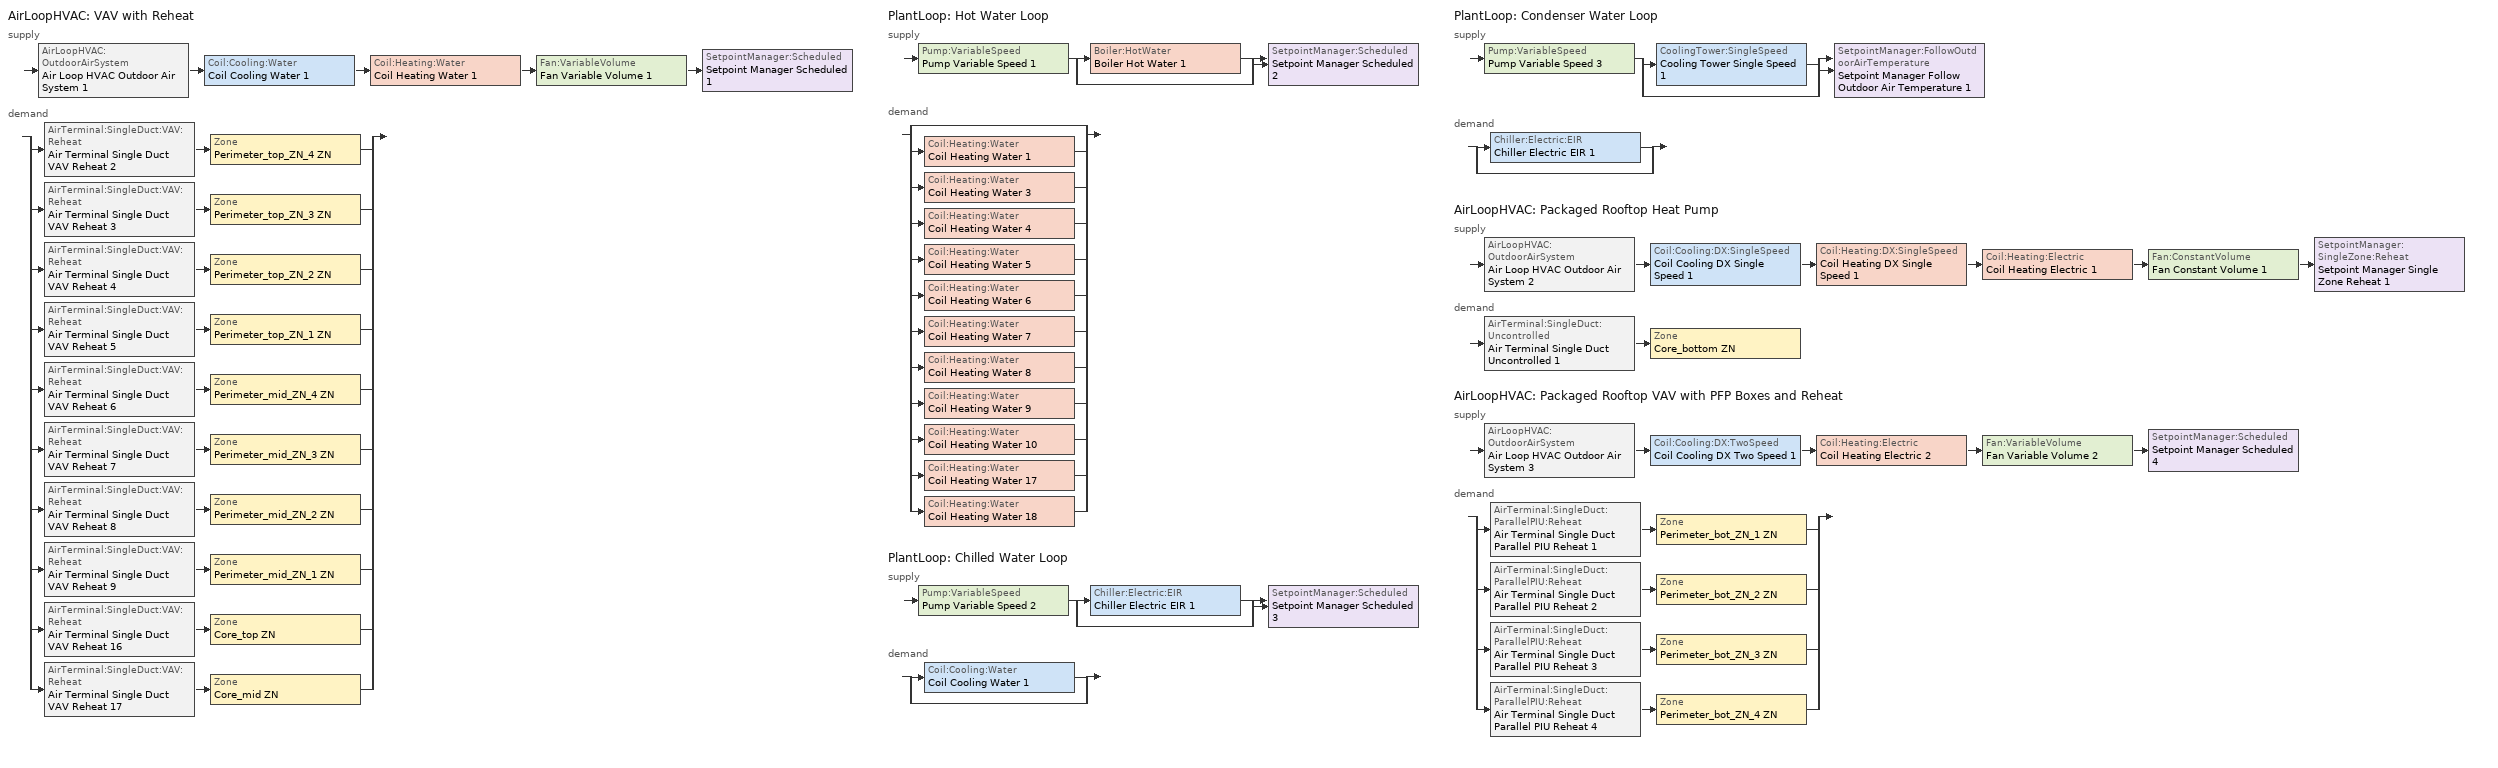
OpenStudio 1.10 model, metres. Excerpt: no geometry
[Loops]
AirLoopHVAC 'VAV with Reheat'
 supply: AirLoopHVAC:OutdoorAirSystem 'Air Loop HVAC Outdoor Air System 1' > Coil:Cooling:Water 'Coil Cooling Water 1' > Coil:Heating:Water 'Coil Heating Water 1' > Fan:VariableVolume 'Fan Variable Volume 1' > SetpointManager:Scheduled 'Setpoint Manager Scheduled 1'
 demand: split
  | AirTerminal:SingleDuct:VAV:Reheat 'Air Terminal Single Duct VAV Reheat 2' > Zone 'Perimeter_top_ZN_4 ZN'
  | AirTerminal:SingleDuct:VAV:Reheat 'Air Terminal Single Duct VAV Reheat 3' > Zone 'Perimeter_top_ZN_3 ZN'
  | AirTerminal:SingleDuct:VAV:Reheat 'Air Terminal Single Duct VAV Reheat 4' > Zone 'Perimeter_top_ZN_2 ZN'
  | AirTerminal:SingleDuct:VAV:Reheat 'Air Terminal Single Duct VAV Reheat 5' > Zone 'Perimeter_top_ZN_1 ZN'
  | AirTerminal:SingleDuct:VAV:Reheat 'Air Terminal Single Duct VAV Reheat 6' > Zone 'Perimeter_mid_ZN_4 ZN'
  | AirTerminal:SingleDuct:VAV:Reheat 'Air Terminal Single Duct VAV Reheat 7' > Zone 'Perimeter_mid_ZN_3 ZN'
  | AirTerminal:SingleDuct:VAV:Reheat 'Air Terminal Single Duct VAV Reheat 8' > Zone 'Perimeter_mid_ZN_2 ZN'
  | AirTerminal:SingleDuct:VAV:Reheat 'Air Terminal Single Duct VAV Reheat 9' > Zone 'Perimeter_mid_ZN_1 ZN'
  | AirTerminal:SingleDuct:VAV:Reheat 'Air Terminal Single Duct VAV Reheat 16' > Zone 'Core_top ZN'
  | AirTerminal:SingleDuct:VAV:Reheat 'Air Terminal Single Duct VAV Reheat 17' > Zone 'Core_mid ZN'
PlantLoop 'Hot Water Loop'
 supply: Pump:VariableSpeed 'Pump Variable Speed 1' > split
  | Boiler:HotWater 'Boiler Hot Water 1'
  | bypass
  join > SetpointManager:Scheduled 'Setpoint Manager Scheduled 2'
 demand: split
  | bypass
  | Coil:Heating:Water 'Coil Heating Water 1'
  | Coil:Heating:Water 'Coil Heating Water 3'
  | Coil:Heating:Water 'Coil Heating Water 4'
  | Coil:Heating:Water 'Coil Heating Water 5'
  | Coil:Heating:Water 'Coil Heating Water 6'
  | Coil:Heating:Water 'Coil Heating Water 7'
  | Coil:Heating:Water 'Coil Heating Water 8'
  | Coil:Heating:Water 'Coil Heating Water 9'
  | Coil:Heating:Water 'Coil Heating Water 10'
  | Coil:Heating:Water 'Coil Heating Water 17'
  | Coil:Heating:Water 'Coil Heating Water 18'
PlantLoop 'Chilled Water Loop'
 supply: Pump:VariableSpeed 'Pump Variable Speed 2' > split
  | Chiller:Electric:EIR 'Chiller Electric EIR 1'
  | bypass
  join > SetpointManager:Scheduled 'Setpoint Manager Scheduled 3'
 demand: split
  | Coil:Cooling:Water 'Coil Cooling Water 1'
  | bypass
PlantLoop 'Condenser Water Loop'
 supply: Pump:VariableSpeed 'Pump Variable Speed 3' > split
  | CoolingTower:SingleSpeed 'Cooling Tower Single Speed 1'
  | bypass
  join > SetpointManager:FollowOutdoorAirTemperature 'Setpoint Manager Follow Outdoor Air Temperature 1'
 demand: split
  | Chiller:Electric:EIR 'Chiller Electric EIR 1'
  | bypass
AirLoopHVAC 'Packaged Rooftop Heat Pump'
 supply: AirLoopHVAC:OutdoorAirSystem 'Air Loop HVAC Outdoor Air System 2' > Coil:Cooling:DX:SingleSpeed 'Coil Cooling DX Single Speed 1' > Coil:Heating:DX:SingleSpeed 'Coil Heating DX Single Speed 1' > Coil:Heating:Electric 'Coil Heating Electric 1' > Fan:ConstantVolume 'Fan Constant Volume 1' > SetpointManager:SingleZone:Reheat 'Setpoint Manager Single Zone Reheat 1'
 demand: AirTerminal:SingleDuct:Uncontrolled 'Air Terminal Single Duct Uncontrolled 1' > Zone 'Core_bottom ZN'
AirLoopHVAC 'Packaged Rooftop VAV with PFP Boxes and Reheat'
 supply: AirLoopHVAC:OutdoorAirSystem 'Air Loop HVAC Outdoor Air System 3' > Coil:Cooling:DX:TwoSpeed 'Coil Cooling DX Two Speed 1' > Coil:Heating:Electric 'Coil Heating Electric 2' > Fan:VariableVolume 'Fan Variable Volume 2' > SetpointManager:Scheduled 'Setpoint Manager Scheduled 4'
 demand: split
  | AirTerminal:SingleDuct:ParallelPIU:Reheat 'Air Terminal Single Duct Parallel PIU Reheat 1' > Zone 'Perimeter_bot_ZN_1 ZN'
  | AirTerminal:SingleDuct:ParallelPIU:Reheat 'Air Terminal Single Duct Parallel PIU Reheat 2' > Zone 'Perimeter_bot_ZN_2 ZN'
  | AirTerminal:SingleDuct:ParallelPIU:Reheat 'Air Terminal Single Duct Parallel PIU Reheat 3' > Zone 'Perimeter_bot_ZN_3 ZN'
  | AirTerminal:SingleDuct:ParallelPIU:Reheat 'Air Terminal Single Duct Parallel PIU Reheat 4' > Zone 'Perimeter_bot_ZN_4 ZN'
[Sizing:Zone] Zone Cooling Design Supply Air Temperature Input Method=SupplyAirTemperature; Zone Cooling Design Supply Air Temperature {C}=12.7778; Zone Cooling Design Supply Air Temperature Difference {deltaC}=11.11; Zone Heating Design Supply Air Temperature Input Method=SupplyAirTemperature; Zone Heating Design Supply Air Temperature {C}=50; Zone Heating Design Supply Air Temperature Difference {deltaC}=11.11; Zone Cooling Design Supply Air Humidity Ratio {kg-H2O/kg-air}=0.0085; Zone Heating Design Supply Air Humidity Ratio {kg-H2O/kg-air}=0.008; Cooling Design Air Flow Method=DesignDay; Heating Design Air Flow Method=DesignDay; Account for Dedicated Outdoor Air System=No; Dedicated Outdoor Air System Control Strategy=NeutralSupplyAir; Dedicated Outdoor Air Low Setpoint Temperature for Design {C}=Autosize; Dedicated Outdoor Air High Setpoint Temperature for Design {C}=Autosize
Core_bottom ZN; Perimeter_bot_ZN_4 ZN; Core_mid ZN; Perimeter_top_ZN_1 ZN; Perimeter_top_ZN_3 ZN; Perimeter_mid_ZN_2 ZN; Perimeter_bot_ZN_2 ZN; Perimeter_top_ZN_4 ZN; Core_top ZN; Perimeter_mid_ZN_1 ZN; Perimeter_bot_ZN_3 ZN; Perimeter_bot_ZN_1 ZN; Perimeter_top_ZN_2 ZN; Perimeter_mid_ZN_3 ZN; Perimeter_mid_ZN_4 ZN
[Zone equipment]
Core_bottom ZN: Air Terminal Single Duct Uncontrolled 1
Perimeter_bot_ZN_4 ZN: Air Terminal Single Duct Parallel PIU Reheat 4
Core_mid ZN: Air Terminal Single Duct VAV Reheat 17
Perimeter_top_ZN_1 ZN: Air Terminal Single Duct VAV Reheat 5
Perimeter_top_ZN_3 ZN: Air Terminal Single Duct VAV Reheat 3
Perimeter_mid_ZN_2 ZN: Air Terminal Single Duct VAV Reheat 8
Perimeter_bot_ZN_2 ZN: Air Terminal Single Duct Parallel PIU Reheat 2
Perimeter_top_ZN_4 ZN: Air Terminal Single Duct VAV Reheat 2
Core_top ZN: Air Terminal Single Duct VAV Reheat 16
Perimeter_mid_ZN_1 ZN: Air Terminal Single Duct VAV Reheat 9
Perimeter_bot_ZN_3 ZN: Air Terminal Single Duct Parallel PIU Reheat 3
Perimeter_bot_ZN_1 ZN: Air Terminal Single Duct Parallel PIU Reheat 1
Perimeter_top_ZN_2 ZN: Air Terminal Single Duct VAV Reheat 4
Perimeter_mid_ZN_3 ZN: Air Terminal Single Duct VAV Reheat 7
Perimeter_mid_ZN_4 ZN: Air Terminal Single Duct VAV Reheat 6
[AirLoopHVAC] Availability Schedule=Always On Discrete; Design Supply Air Flow Rate {m3/s}=AutoSize
VAV with Reheat; Packaged Rooftop Heat Pump; Packaged Rooftop VAV with PFP Boxes and Reheat
[Sizing:System] Type of Load to Size On=Sensible; Design Outdoor Air Flow Rate {m3/s}=Autosize; Preheat Design Temperature {C}=7; Preheat Design Humidity Ratio {kg-H2O/kg-Air}=0.008; Precool Design Temperature {C}=12.8; Precool Design Humidity Ratio {kg-H2O/kg-Air}=0.008; Central Cooling Design Supply Air Temperature {C}=12.8; Sizing Option=NonCoincident; 100% Outdoor Air in Cooling=Yes; 100% Outdoor Air in Heating=Yes; Central Cooling Design Supply Air Humidity Ratio {kg-H2O/kg-Air}=0.0085; Central Heating Design Supply Air Humidity Ratio {kg-H2O/kg-Air}=0.008; Cooling Design Air Flow Method=DesignDay; Cooling Design Air Flow Rate {m3/s}=0; Heating Design Air Flow Method=DesignDay; Heating Design Air Flow Rate {m3/s}=0; System Outdoor Air Method=ZoneSum; Zone Maximum Outdoor Air Fraction=1; Cooling Supply Air Flow Rate Per Floor Area {m3/s-m2}=0.00996765; Cooling Fraction of Autosized Cooling Supply Air Flow Rate=1; Cooling Supply Air Flow Rate Per Unit Cooling Capacity {m3/s-W}=3.94755e-05; Heating Supply Air Flow Rate Per Floor Area {m3/s-m2}=0.00996765; Heating Fraction of Autosized Heating Supply Air Flow Rate=1; Heating Fraction of Autosized Cooling Supply Air Flow Rate=1; Heating Supply Air Flow Rate Per Unit Heating Capacity {m3/s-W}=3.15882e-05; Cooling Design Capacity Method=CoolingDesignCapacity; Cooling Design Capacity {W}=autosize; Cooling Design Capacity Per Floor Area {W/m2}=234.7; Fraction of Autosized Cooling Design Capacity=1; Heating Design Capacity Method=HeatingDesignCapacity; Heating Design Capacity {W}=autosize; Heating Design Capacity Per Floor Area {W/m2}=157; Fraction of Autosized Heating Design Capacity=1; Central Cooling Capacity Control Method=OnOff
Name | Minimum System Air Flow Ratio | Central Heating Design Supply Air Temperature {C}
VAV with Reheat | 0.3 | 12.8
Packaged Rooftop Heat Pump | 1 | 40
Packaged Rooftop VAV with PFP Boxes and Reheat | 0.3 | 16.7
[Fan:VariableVolume] Availability Schedule=Always On Discrete; Fan Efficiency=0.6045; Pressure Rise {Pa}=500; Maximum Flow Rate {m3/s}=Autosize; Fan Power Minimum Flow Rate Input Method=FixedFlowRate; Fan Power Minimum Flow Fraction=0; Fan Power Minimum Air Flow Rate {m3/s}=0; Motor Efficiency=0.93; Motor In Airstream Fraction=1; Fan Power Coefficient 1=0.0407599; Fan Power Coefficient 2=0.088045; Fan Power Coefficient 3=-0.0729261; Fan Power Coefficient 4=0.94374; Fan Power Coefficient 5=0
Fan Variable Volume 1; Fan Variable Volume 2
[Coil:Heating:Water] Availability Schedule=Always On Discrete
Coil Heating Water 1; Coil Heating Water 3; Coil Heating Water 4; Coil Heating Water 5; Coil Heating Water 6; Coil Heating Water 7; Coil Heating Water 8; Coil Heating Water 9; Coil Heating Water 10; Coil Heating Water 17; Coil Heating Water 18
[Coil:Cooling:Water]
Coil Cooling Water 1: Availability Schedule=Always On Discrete
[SetpointManager:Scheduled] Control Variable=Temperature
Name | Schedule
Setpoint Manager Scheduled 1 | Deck_Temperature
Setpoint Manager Scheduled 2 | Hot_Water_Temperature
Setpoint Manager Scheduled 3 | Chilled_Water_Temperature
Setpoint Manager Scheduled 4 | Deck_Temperature 1
[Controller:OutdoorAir] Minimum Outdoor Air Flow Rate {m3/s}=Autosize; Maximum Outdoor Air Flow Rate {m3/s}=Autosize; Economizer Control Type=NoEconomizer; Economizer Control Action Type=ModulateFlow; Economizer Maximum Limit Dry-Bulb Temperature {C}=28; Economizer Maximum Limit Enthalpy {J/kg}=64000; Economizer Minimum Limit Dry-Bulb Temperature {C}=-100; Lockout Type=NoLockout; Minimum Limit Type=FixedMinimum; High Humidity Control=No; Heat Recovery Bypass Control Type=BypassWhenWithinEconomizerLimits
Name | Controller Mechanical Ventilation
Controller Outdoor Air 1 | Controller Mechanical Ventilation 1
Controller Outdoor Air 2 | Controller Mechanical Ventilation 2
Controller Outdoor Air 3 | Controller Mechanical Ventilation 3
[Controller:MechanicalVentilation] Availability Schedule=Always On Discrete; System Outdoor Air Method=ZoneSum
Controller Mechanical Ventilation 1; Controller Mechanical Ventilation 2; Controller Mechanical Ventilation 3
[AirLoopHVAC:OutdoorAirSystem]
Name | Controller
Air Loop HVAC Outdoor Air System 1 | Controller Outdoor Air 1
Air Loop HVAC Outdoor Air System 2 | Controller Outdoor Air 2
Air Loop HVAC Outdoor Air System 3 | Controller Outdoor Air 3
[PlantLoop] Plant Loop Volume {m3}=Autocalculate; Load Distribution Scheme=Optimal
Name | Fluid Type
Hot Water Loop | Water
Chilled Water Loop; Condenser Water Loop
[Sizing:Plant] Sizing Option=NonCoincident; Zone Timesteps in Averaging Window=1; Coincident Sizing Factor Mode=None
Name | Loop Type | Design Loop Exit Temperature {C} | Loop Design Temperature Difference {deltaC}
Hot Water Loop | Heating | 82 | 11
Chilled Water Loop | Cooling | 7.22 | 6.67
Condenser Water Loop | Condenser | 29.4 | 5.6
[Pump:VariableSpeed] Pump Control Type=Intermittent
Pump Variable Speed 1; Pump Variable Speed 2; Pump Variable Speed 3
[Boiler:HotWater]
Boiler Hot Water 1: Efficiency Curve Temperature Evaluation Variable=LeavingBoiler; Normalized Boiler Efficiency Curve=Boiler Efficiency; Water Outlet Upper Temperature Limit {C}=99; Boiler Flow Mode=ConstantFlow; Parasitic Electric Load {W}=0; Sizing Factor=1
[Controller:WaterCoil] Minimum Actuated Flow {m3/s}=0
Name | Water Coil | Action
Controller Water Coil 1 | Coil Heating Water 1 | Normal
Controller Water Coil 2 | Coil Cooling Water 1 | Reverse
[Chiller:Electric:EIR]
Chiller Electric EIR 1: Reference Capacity {W}=Autosize; Reference COP {W/W}=5.5; Cooling Capacity Function of Temperature Curve=Curve Biquadratic 13; Electric Input to Cooling Output Ratio Function of Temperature Curve=Curve Biquadratic 14; Electric Input to Cooling Output Ratio Function of Part Load Ratio Curve=Curve Quadratic 10; Design Heat Recovery Water Flow Rate {m3/s}=0; Sizing Factor=1; Basin Heater Capacity {W/K}=0; Basin Heater Setpoint Temperature {C}=10
[CoolingTower:SingleSpeed]
Cooling Tower Single Speed 1: Design Water Flow Rate {m3/s}=autosize; Design Air Flow Rate {m3/s}=autosize; Fan Power at Design Air Flow Rate {W}=autosize; U-Factor Times Area Value at Design Air Flow Rate {W/K}=autosize; Air Flow Rate in Free Convection Regime {m3/s}=autosize; U-Factor Times Area Value at Free Convection Air Flow Rate {W/K}=autosize; Performance Input Method=UFactorTimesAreaAndDesignWaterFlowRate; Free Convection Capacity {W}=0; Basin Heater Capacity {W/K}=0; Evaporation Loss Mode=LossFactor; Evaporation Loss Factor {percent/K}=0.2; Drift Loss Percent {percent}=0.008; Blowdown Calculation Mode=ConcentrationRatio; Blowdown Concentration Ratio=3; Capacity Control=FanCycling; Number of Cells=1; Cell Control=MinimalCell; Cell Minimum  Water Flow Rate Fraction=0.33; Cell Maximum Water Flow Rate Fraction=2.5; Sizing Factor=1
[SetpointManager:FollowOutdoorAirTemperature]
Setpoint Manager Follow Outdoor Air Temperature 1: Control Variable=Temperature; Reference Temperature Type=OutdoorAirWetBulb; Offset Temperature Difference {deltaC}=1.5; Maximum Setpoint Temperature {C}=80; Minimum Setpoint Temperature {C}=6
[AirTerminal:SingleDuct:VAV:Reheat] Availability Schedule=Always On Discrete; Maximum Air Flow Rate {m3/s}=AutoSize; Zone Minimum Air Flow Input Method=Constant; Constant Minimum Air Flow Fraction=0.3; Fixed Minimum Air Flow Rate {m3/s}=0; Maximum Hot Water or Steam Flow Rate {m3/s}=AutoSize; Minimum Hot Water or Steam Flow Rate {m3/s}=0; Convergence Tolerance=0.001; Damper Heating Action=Normal; Maximum Flow per Zone Floor Area During Reheat {m3/s-m2}=AutoSize; Maximum Flow Fraction During Reheat=AutoSize; Maximum Reheat Air Temperature {C}=35; Control For Outdoor Air=No
Name | Reheat Coil
Air Terminal Single Duct VAV Reheat 2 | Coil Heating Water 3
Air Terminal Single Duct VAV Reheat 3 | Coil Heating Water 4
Air Terminal Single Duct VAV Reheat 4 | Coil Heating Water 5
Air Terminal Single Duct VAV Reheat 5 | Coil Heating Water 6
Air Terminal Single Duct VAV Reheat 6 | Coil Heating Water 7
Air Terminal Single Duct VAV Reheat 7 | Coil Heating Water 8
Air Terminal Single Duct VAV Reheat 8 | Coil Heating Water 9
Air Terminal Single Duct VAV Reheat 9 | Coil Heating Water 10
Air Terminal Single Duct VAV Reheat 16 | Coil Heating Water 17
Air Terminal Single Duct VAV Reheat 17 | Coil Heating Water 18
[Fan:ConstantVolume] Availability Schedule=Always On Discrete; Maximum Flow Rate {m3/s}=AutoSize
Name | Pressure Rise {Pa}
Fan Constant Volume 1 | 500
Fan Constant Volume 2; Fan Constant Volume 3; Fan Constant Volume 4; Fan Constant Volume 5 | 300
[Coil:Cooling:DX:SingleSpeed]
Coil Cooling DX Single Speed 1: Availability Schedule=Always On Discrete; Rated Total Cooling Capacity {W}=autosize; Rated Sensible Heat Ratio=autosize; Rated COP {W/W}=3; Rated Air Flow Rate {m3/s}=autosize; Rated Evaporator Fan Power Per Volume Flow Rate {W/(m3/s)}=773.3; Total Cooling Capacity Function of Temperature Curve=Curve Biquadratic 15; Total Cooling Capacity Function of Flow Fraction Curve=Curve Quadratic 11; Energy Input Ratio Function of Temperature Curve=Curve Biquadratic 16; Energy Input Ratio Function of Flow Fraction Curve=Curve Quadratic 12; Part Load Fraction Correlation Curve=Curve Quadratic 13; Condenser Type=AirCooled; Evaporative Condenser Effectiveness=0; Evaporative Condenser Air Flow Rate {m3/s}=Autosize; Evaporative Condenser Pump Rated Power Consumption {W}=Autosize; Crankcase Heater Capacity {W}=0; Maximum Outdoor Dry-Bulb Temperature for Crankcase Heater Operation {C}=0; Basin Heater Capacity {W/K}=0; Basin Heater Setpoint Temperature {C}=10
[Coil:Heating:DX:SingleSpeed]
Coil Heating DX Single Speed 1: Availability Schedule=Always On Discrete; Rated Total Heating Capacity {W}=Autosize; Rated COP {W/W}=5; Rated Air Flow Rate {m3/s}=Autosize; Total Heating Capacity Function of Temperature Curve=Curve Cubic 1; Total Heating Capacity Function of Flow Fraction Curve=Curve Cubic 2; Energy Input Ratio Function of Temperature Curve=Curve Cubic 3; Energy Input Ratio Function of Flow Fraction Curve=Curve Quadratic 14; Part Load Fraction Correlation Curve=Curve Quadratic 15; Defrost Strategy=Resistive; Defrost Control=Timed; Defrost Time Period Fraction=0.166667; Resistive Defrost Heater Capacity {W}=2000
[Coil:Heating:Electric] Availability Schedule=Always On Discrete
Coil Heating Electric 1; Coil Heating Electric 2; Coil Heating Electric 3; Coil Heating Electric 4; Coil Heating Electric 5; Coil Heating Electric 6
[AirTerminal:SingleDuct:Uncontrolled]
Air Terminal Single Duct Uncontrolled 1: Availability Schedule=Always On Discrete; Maximum Air Flow Rate {m3/s}=AutoSize
[SetpointManager:SingleZone:Reheat]
Setpoint Manager Single Zone Reheat 1: Minimum Supply Air Temperature {C}=-99; Maximum Supply Air Temperature {C}=99; Control Zone=Core_bottom ZN
[Coil:Cooling:DX:TwoSpeed]
Coil Cooling DX Two Speed 1: Availability Schedule=Always On Discrete; Rated High Speed Total Cooling Capacity {W}=Autosize; Rated High Speed Sensible Heat Ratio=Autosize; Rated High Speed COP {W/W}=3; Rated High Speed Air Flow Rate {m3/s}=Autosize; Total Cooling Capacity Function of Temperature Curve=Curve Biquadratic 17; Total Cooling Capacity Function of Flow Fraction Curve=Curve Quadratic 16; Energy Input Ratio Function of Temperature Curve=Curve Biquadratic 18; Energy Input Ratio Function of Flow Fraction Curve=Curve Quadratic 17; Part Load Fraction Correlation Curve=Curve Quadratic 18; Rated Low Speed Total Cooling Capacity {W}=Autosize; Rated Low Speed Sensible Heat Ratio=0.69; Rated Low Speed COP {W/W}=3; Low Speed Total Cooling Capacity Function of Temperature Curve=Curve Biquadratic 19; Low Speed Energy Input Ratio Function of Temperature Curve=Curve Biquadratic 20; Condenser Type=AirCooled; High Speed Evaporative Condenser Effectiveness=0; High Speed Evaporative Condenser Air Flow Rate {m3/s}=Autosize; High Speed Evaporative Condenser Pump Rated Power Consumption {W}=Autosize; Low Speed Evaporative Condenser Effectiveness=0; Low Speed Evaporative Condenser Air Flow Rate {m3/s}=Autosize; Low Speed Evaporative Condenser Pump Rated Power Consumption {W}=Autosize; Basin Heater Capacity {W/K}=10; Basin Heater Setpoint Temperature {C}=2
[AirTerminal:SingleDuct:ParallelPIU:Reheat] Availability Schedule=Always On Discrete; Maximum Primary Air Flow Rate {m3/s}=Autosize; Maximum Secondary Air Flow Rate {m3/s}=Autosize; Minimum Primary Air Flow Fraction=Autosize; Fan On Flow Fraction=Autosize; Maximum Hot Water or Steam Flow Rate {m3/s}=Autosize; Minimum Hot Water or Steam Flow Rate {m3/s}=0; Convergence Tolerance=0.001
Name | Fan | Reheat Coil
Air Terminal Single Duct Parallel PIU Reheat 1 | Fan Constant Volume 2 | Coil Heating Electric 3
Air Terminal Single Duct Parallel PIU Reheat 2 | Fan Constant Volume 3 | Coil Heating Electric 4
Air Terminal Single Duct Parallel PIU Reheat 3 | Fan Constant Volume 4 | Coil Heating Electric 5
Air Terminal Single Duct Parallel PIU Reheat 4 | Fan Constant Volume 5 | Coil Heating Electric 6
[Schedule:Ruleset]
Name | Default Day Schedule | Summer Design Day Schedule | Winter Design Day Schedule
Deck_Temperature | Deck_Temperature_Default | Deck_Temperature_Summer_Design_Day | Deck_Temperature_Winter_Design_Day
Hot_Water_Temperature | Hot_Water_Temperature_Default | Hot_Water_Temperature_Summer_Design_Day | Hot_Water_Temperature_Winter_Design_Day
Chilled_Water_Temperature | Chilled_Water_Temperature_Default | Chilled_Water_Temperature_Summer_Design_Day | Chilled_Water_Temperature_Winter_Design_Day
Deck_Temperature 1 | Deck_Temperature_Default 1 | Deck_Temperature_Summer_Design_Day 1 | Deck_Temperature_Winter_Design_Day 1
[Schedule:Day]
Deck_Temperature_Default; Deck_Temperature_Summer_Design_Day; Deck_Temperature_Winter_Design_Day; Deck_Temperature_Default 1; Deck_Temperature_Summer_Design_Day 1; Deck_Temperature_Winter_Design_Day 1: 24, 0, 12.8
Hot_Water_Temperature_Default; Hot_Water_Temperature_Summer_Design_Day; Hot_Water_Temperature_Winter_Design_Day: 24, 0, 67
Chilled_Water_Temperature_Default; Chilled_Water_Temperature_Summer_Design_Day; Chilled_Water_Temperature_Winter_Design_Day: 24, 0, 6.7
[Schedule:Constant]
Always On Discrete: Value=1
[Curve:Biquadratic]
Name | Coefficient1 Constant | Coefficient2 x | Coefficient3 x**2 | Coefficient4 y | Coefficient5 y**2 | Coefficient6 x*y | Minimum Value of x | Maximum Value of x | Minimum Value of y | Maximum Value of y | Input Unit Type for X | Input Unit Type for Y | Output Unit Type
Boiler Efficiency | 1 | 0 | 0 | 0 | 0 | 0 | 0 | 1 | 0 | 1 | Dimensionless | Dimensionless | Dimensionless
Curve Biquadratic 13 | 1.02152 | 0.0370359 | 0.000233248 | -0.00389405 | -6.52536e-05 | -0.000268045 | 5 | 10 | 24 | 35
Curve Biquadratic 14 | 0.701769 | -0.00452016 | 0.00053311 | -0.00549821 | 0.000544579 | -0.000729032 | 5 | 10 | 24 | 35
Curve Biquadratic 15 | 0.942588 | 0.00954335 | 0.00068377 | -0.0110427 | 5.249e-06 | -9.72e-06 | 17 | 22 | 13 | 46
Curve Biquadratic 16 | 0.342414 | 0.034885 | -0.0006237 | 0.00497722 | 0.000437951 | -0.000728028 | 17 | 22 | 13 | 46
Curve Biquadratic 17; Curve Biquadratic 19 | 0.42415 | 0.04426 | -0.00042 | 0.00333 | -8e-05 | -0.00021 | 17 | 22 | 13 | 46
Curve Biquadratic 18; Curve Biquadratic 20 | 1.23649 | -0.02431 | 0.00057 | -0.01434 | 0.00063 | -0.00038 | 17 | 22 | 13 | 46
[Curve:Quadratic]
Name | Coefficient1 Constant | Coefficient2 x | Coefficient3 x**2 | Minimum Value of x | Maximum Value of x
Curve Quadratic 10 | 0.0636912 | 0.584888 | 0.352803 | 0 | 1
Curve Quadratic 11 | 0.8 | 0.2 | 0 | 0.5 | 1.5
Curve Quadratic 12 | 1.1552 | -0.1808 | 0.0256 | 0.5 | 1.5
Curve Quadratic 13 | 0.85 | 0.15 | 0 | 0 | 1
Curve Quadratic 14 | 1.3824 | -0.4336 | 0.0512 | 0 | 1
Curve Quadratic 15 | 0.75 | 0.25 | 0 | 0 | 1
Curve Quadratic 16 | 0.77136 | 0.34053 | -0.11088 | 0.75918 | 1.13877
Curve Quadratic 17 | 1.2055 | -0.32953 | 0.12308 | 0.75918 | 1.13877
Curve Quadratic 18 | 0.771 | 0.229 | 0 | 0 | 1
[Curve:Cubic]
Name | Coefficient1 Constant | Coefficient2 x | Coefficient3 x**2 | Coefficient4 x**3 | Minimum Value of x | Maximum Value of x
Curve Cubic 1 | 0.758746 | 0.027626 | 0.000148716 | 3.4992e-06 | -20 | 20
Curve Cubic 2 | 0.84 | 0.16 | 0 | 0 | 0.5 | 1.5
Curve Cubic 3 | 1.19248 | -0.0300438 | 0.00103745 | -2.3328e-05 | -20 | 20
